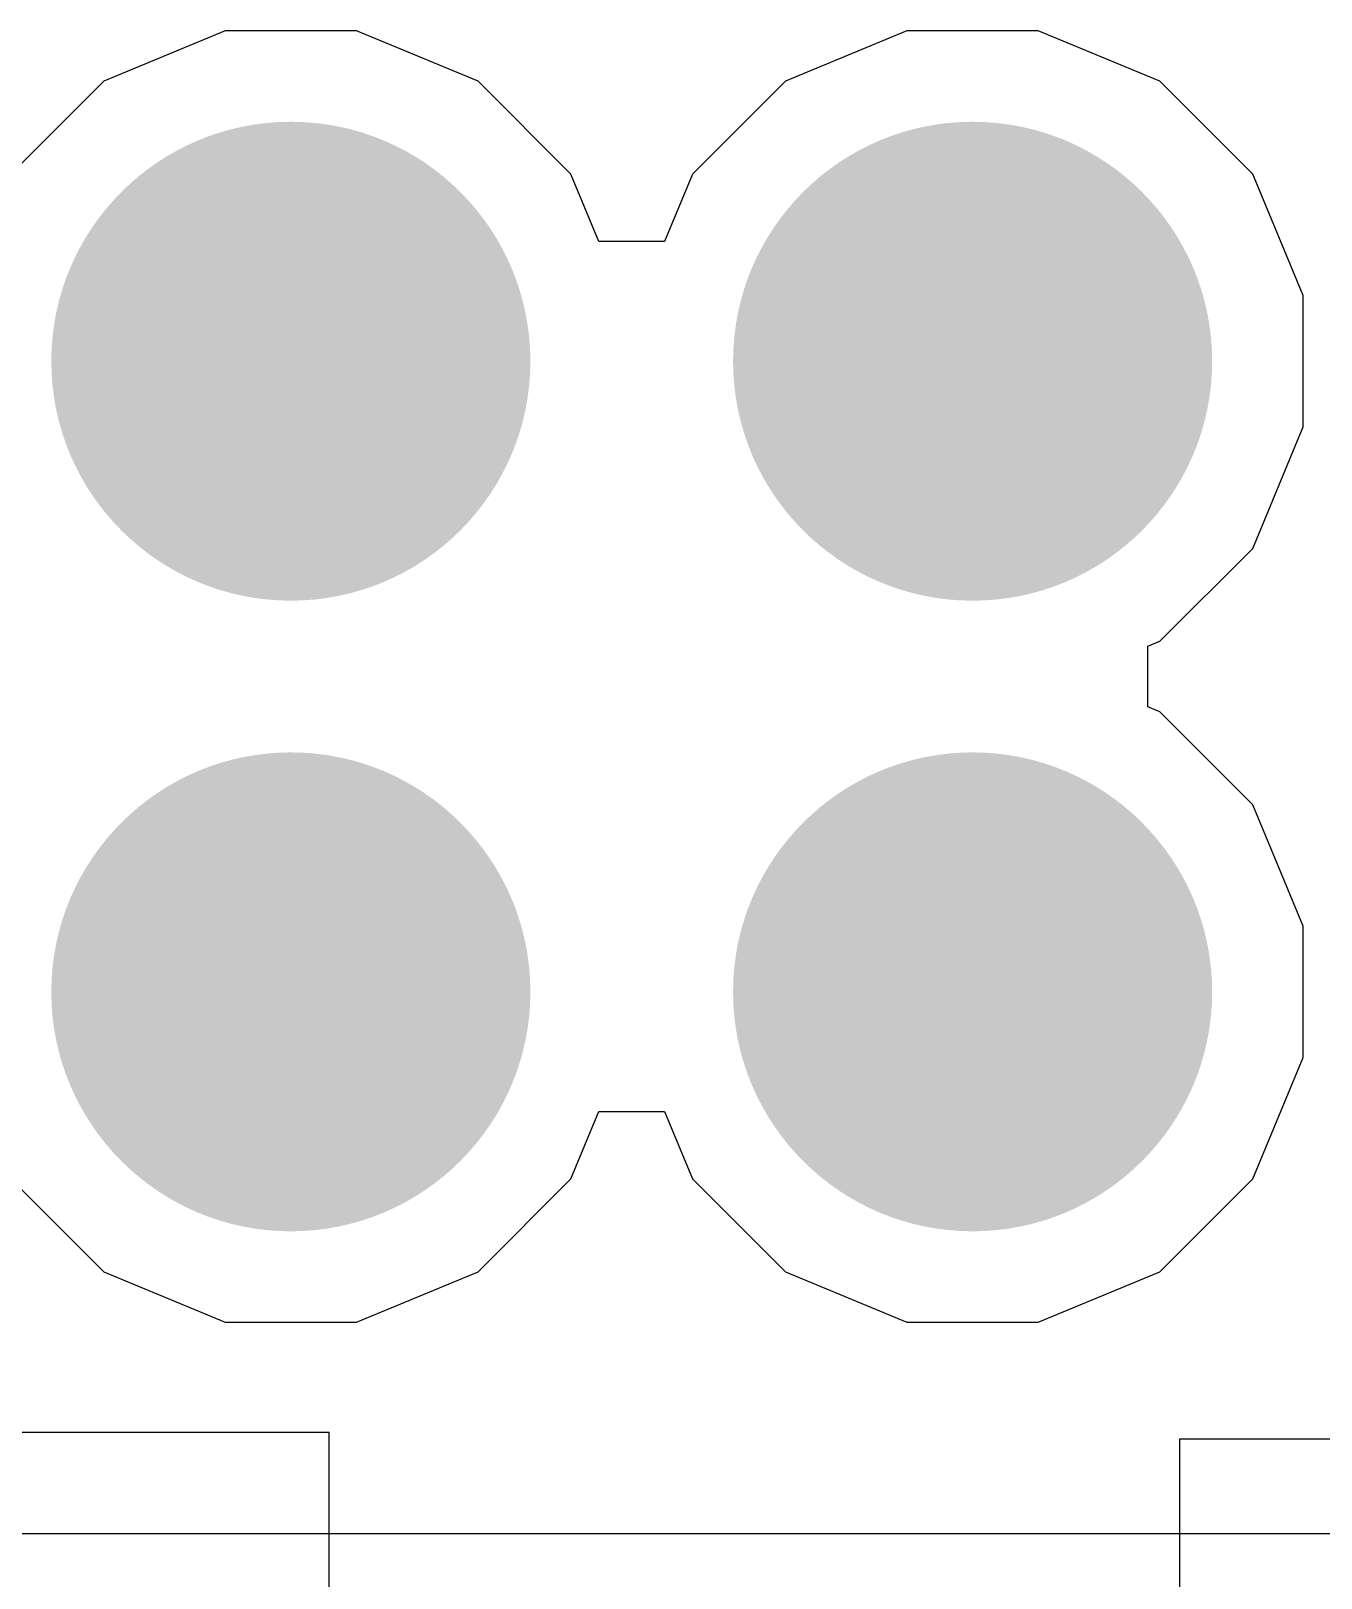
# Model space of a CAD drawing. Header units: inches. Extents: x -4 to 5258, y -4 to 5281.
# Drawn here: x 92.578 to 94.741, y 83.386 to 85.981 of the extents above; entities that cross this region are included whole.
import ezdxf

# ---------------------------------------------------------------- set-up
doc = ezdxf.new("R2010")
doc.units = ezdxf.units.IN
for name, color, linetype in [('Bottom Layer', 5, 'Continuous'), ('Bottom Solder', 6, 'Continuous'), ('Drill Drawing', 1, 'Continuous'), ('Layer 1', 16, 'Continuous'), ('Layer 2', 76, 'Continuous'), ('Top Layer', 1, 'Continuous'), ('Top Solder', 216, 'Continuous'), ('Via Holes', 16, 'Continuous')]:
    doc.layers.add(name, color=color, linetype=linetype)

msp = doc.modelspace()

# ---------------------------------------------------------------- hatches: boundary and pattern name
at = {"layer": 'Bottom Layer'}
h = msp.add_hatch(color=5, dxfattribs=at)
edge = h.paths.add_edge_path()
edge.add_arc((93.0137, 85.4269), 0.3, 0, 360)
h = msp.add_hatch(color=5, dxfattribs=at)
edge = h.paths.add_edge_path()
edge.add_arc((94.1567, 85.4269), 0.3, 0, 360)
h = msp.add_hatch(color=5, dxfattribs=at)
edge = h.paths.add_edge_path()
edge.add_arc((93.0137, 84.3692), 0.3, 0, 360)
h = msp.add_hatch(color=5, dxfattribs=at)
edge = h.paths.add_edge_path()
edge.add_arc((94.1567, 84.3692), 0.3, 0, 360)
at = {"layer": 'Bottom Solder'}
h = msp.add_hatch(color=6, dxfattribs=at)
edge = h.paths.add_edge_path()
edge.add_arc((93.0137, 85.4269), 0.4016, 0, 360)
h = msp.add_hatch(color=6, dxfattribs=at)
edge = h.paths.add_edge_path()
edge.add_arc((94.1567, 85.4269), 0.4016, 0, 360)
h = msp.add_hatch(color=6, dxfattribs=at)
edge = h.paths.add_edge_path()
edge.add_arc((93.0137, 84.3692), 0.4016, 0, 360)
h = msp.add_hatch(color=6, dxfattribs=at)
edge = h.paths.add_edge_path()
edge.add_arc((94.1567, 84.3692), 0.4016, 0, 360)
at = {"layer": 'Layer 1'}
h = msp.add_hatch(color=16, dxfattribs=at)
edge = h.paths.add_edge_path()
edge.add_arc((93.0137, 85.4269), 0.3, 0, 360)
h = msp.add_hatch(color=16, dxfattribs=at)
edge = h.paths.add_edge_path()
edge.add_arc((94.1567, 85.4269), 0.3, 0, 360)
h = msp.add_hatch(color=16, dxfattribs=at)
edge = h.paths.add_edge_path()
edge.add_arc((93.0137, 84.3692), 0.3, 0, 360)
h = msp.add_hatch(color=16, dxfattribs=at)
edge = h.paths.add_edge_path()
edge.add_arc((94.1567, 84.3692), 0.3, 0, 360)
at = {"layer": 'Layer 2'}
h = msp.add_hatch(color=76, dxfattribs=at)
edge = h.paths.add_edge_path()
edge.add_arc((93.0137, 85.4269), 0.3, 0, 360)
h = msp.add_hatch(color=76, dxfattribs=at)
edge = h.paths.add_edge_path()
edge.add_arc((94.1567, 85.4269), 0.3, 0, 360)
h = msp.add_hatch(color=76, dxfattribs=at)
edge = h.paths.add_edge_path()
edge.add_arc((93.0137, 84.3692), 0.3, 0, 360)
h = msp.add_hatch(color=76, dxfattribs=at)
edge = h.paths.add_edge_path()
edge.add_arc((94.1567, 84.3692), 0.3, 0, 360)
at = {"layer": 'Top Layer'}
h = msp.add_hatch(color=1, dxfattribs=at)
edge = h.paths.add_edge_path()
edge.add_arc((93.0137, 85.4269), 0.3, 0, 360)
h = msp.add_hatch(color=1, dxfattribs=at)
edge = h.paths.add_edge_path()
edge.add_arc((94.1567, 85.4269), 0.3, 0, 360)
h = msp.add_hatch(color=1, dxfattribs=at)
edge = h.paths.add_edge_path()
edge.add_arc((93.0137, 84.3692), 0.3, 0, 360)
h = msp.add_hatch(color=1, dxfattribs=at)
edge = h.paths.add_edge_path()
edge.add_arc((94.1567, 84.3692), 0.3, 0, 360)
at = {"layer": 'Top Solder'}
h = msp.add_hatch(color=216, dxfattribs=at)
edge = h.paths.add_edge_path()
edge.add_arc((93.0137, 85.4269), 0.4016, 0, 360)
h = msp.add_hatch(color=216, dxfattribs=at)
edge = h.paths.add_edge_path()
edge.add_arc((94.1567, 85.4269), 0.4016, 0, 360)
h = msp.add_hatch(color=216, dxfattribs=at)
edge = h.paths.add_edge_path()
edge.add_arc((93.0137, 84.3692), 0.4016, 0, 360)
h = msp.add_hatch(color=216, dxfattribs=at)
edge = h.paths.add_edge_path()
edge.add_arc((94.1567, 84.3692), 0.4016, 0, 360)
at = {"layer": 'Via Holes'}
h = msp.add_hatch(color=7, dxfattribs=at)
edge = h.paths.add_edge_path()
edge.add_arc((93.0137, 85.4269), 0.15, 0, 360)
h = msp.add_hatch(color=7, dxfattribs=at)
edge = h.paths.add_edge_path()
edge.add_arc((94.1567, 85.4269), 0.15, 0, 360)
h = msp.add_hatch(color=7, dxfattribs=at)
edge = h.paths.add_edge_path()
edge.add_arc((93.0137, 84.3692), 0.15, 0, 360)
h = msp.add_hatch(color=7, dxfattribs=at)
edge = h.paths.add_edge_path()
edge.add_arc((94.1567, 84.3692), 0.15, 0, 360)

# ---------------------------------------------------------------- linework, layer by layer
at = {"layer": 'Bottom Layer'}
for p, q in [((92.9035, 85.9809), (92.6999, 85.8965)), ((93.1239, 85.9809), (92.9035, 85.9809)), ((93.3275, 85.8965), (93.1239, 85.9809)), ((94.0465, 85.9809), (93.8429, 85.8965)), ((94.2669, 85.9809), (94.0465, 85.9809)), ((94.4705, 85.8965), (94.2669, 85.9809)), ((92.6999, 85.8965), (92.544, 85.7407)), ((93.4833, 85.7407), (93.3275, 85.8965)), ((93.8429, 85.8965), (93.687, 85.7407)), ((94.6263, 85.7407), (94.4705, 85.8965)), ((93.5302, 85.6276), (93.4833, 85.7407)), ((93.687, 85.7407), (93.6402, 85.6276)), ((94.7107, 85.5371), (94.6263, 85.7407)), ((93.6402, 85.6276), (93.5302, 85.6276)), ((94.7107, 85.3167), (94.7107, 85.5371)), ((94.6263, 85.113), (94.7107, 85.3167)), ((94.4705, 84.9572), (94.6263, 85.113)), ((94.4503, 84.9488), (94.4705, 84.9572)), ((94.4503, 84.8472), (94.4503, 84.9488)), ((94.4705, 84.8388), (94.4503, 84.8472)), ((94.6263, 84.683), (94.4705, 84.8388)), ((94.7107, 84.4794), (94.6263, 84.683)), ((94.7107, 84.259), (94.7107, 84.4794)), ((94.6263, 84.0554), (94.7107, 84.259)), ((93.4833, 84.0554), (93.5302, 84.1685)), ((93.5302, 84.1685), (93.6402, 84.1685)), ((93.6402, 84.1685), (93.687, 84.0554)), ((92.544, 84.0554), (92.6999, 83.8995)), ((93.3275, 83.8995), (93.4833, 84.0554)), ((93.687, 84.0554), (93.8429, 83.8995)), ((94.4705, 83.8995), (94.6263, 84.0554)), ((92.6999, 83.8995), (92.9035, 83.8152)), ((93.1239, 83.8152), (93.3275, 83.8995)), ((93.8429, 83.8995), (94.0465, 83.8152)), ((94.2669, 83.8152), (94.4705, 83.8995)), ((92.9035, 83.8152), (93.1239, 83.8152)), ((94.0465, 83.8152), (94.2669, 83.8152))]:
    msp.add_line(p, q, dxfattribs=at)
at = {"layer": 'Drill Drawing'}
for points in [[(92.8867, 85.5539, 0.0508, 0.0508, 0), (92.8867, 85.6809, 0.0508, 0.0508, 0)], [(92.8867, 85.6809, 0.0508, 0.0508, 0), (93.1407, 85.6809, 0.0508, 0.0508, 0)], [(93.1407, 85.5539, 0.0508, 0.0508, 0), (93.1407, 85.6809, 0.0508, 0.0508, 0)], [(94.0297, 85.5539, 0.0508, 0.0508, 0), (94.0297, 85.6809, 0.0508, 0.0508, 0)], [(94.0297, 85.6809, 0.0508, 0.0508, 0), (94.2837, 85.6809, 0.0508, 0.0508, 0)], [(94.2837, 85.5539, 0.0508, 0.0508, 0), (94.2837, 85.6809, 0.0508, 0.0508, 0)], [(92.9375, 85.5031, 0.0508, 0.0508, 0), (92.9375, 85.5793, 0.0508, 0.0508, 0)], [(92.9375, 85.5793, 0.0508, 0.0508, 0), (93.0899, 85.5793, 0.0508, 0.0508, 0)], [(93.0899, 85.5031, 0.0508, 0.0508, 0), (93.0899, 85.5793, 0.0508, 0.0508, 0)], [(94.0805, 85.5031, 0.0508, 0.0508, 0), (94.0805, 85.5793, 0.0508, 0.0508, 0)], [(94.0805, 85.5793, 0.0508, 0.0508, 0), (94.2329, 85.5793, 0.0508, 0.0508, 0)], [(94.2329, 85.5031, 0.0508, 0.0508, 0), (94.2329, 85.5793, 0.0508, 0.0508, 0)], [(92.7597, 85.2999, 0.0508, 0.0508, 0), (92.7597, 85.5539, 0.0508, 0.0508, 0)], [(92.7597, 85.5539, 0.0508, 0.0508, 0), (92.8867, 85.5539, 0.0508, 0.0508, 0)], [(93.1407, 85.5539, 0.0508, 0.0508, 0), (93.2677, 85.5539, 0.0508, 0.0508, 0)], [(93.2677, 85.2999, 0.0508, 0.0508, 0), (93.2677, 85.5539, 0.0508, 0.0508, 0)], [(93.9027, 85.2999, 0.0508, 0.0508, 0), (93.9027, 85.5539, 0.0508, 0.0508, 0)], [(93.9027, 85.5539, 0.0508, 0.0508, 0), (94.0297, 85.5539, 0.0508, 0.0508, 0)], [(94.2837, 85.5539, 0.0508, 0.0508, 0), (94.4107, 85.5539, 0.0508, 0.0508, 0)], [(94.4107, 85.2999, 0.0508, 0.0508, 0), (94.4107, 85.5539, 0.0508, 0.0508, 0)], [(92.8613, 85.3507, 0.0508, 0.0508, 0), (92.8613, 85.5031, 0.0508, 0.0508, 0)], [(92.8613, 85.5031, 0.0508, 0.0508, 0), (92.9375, 85.5031, 0.0508, 0.0508, 0)], [(93.0899, 85.5031, 0.0508, 0.0508, 0), (93.1661, 85.5031, 0.0508, 0.0508, 0)], [(93.1661, 85.3507, 0.0508, 0.0508, 0), (93.1661, 85.5031, 0.0508, 0.0508, 0)], [(94.0043, 85.3507, 0.0508, 0.0508, 0), (94.0043, 85.5031, 0.0508, 0.0508, 0)], [(94.0043, 85.5031, 0.0508, 0.0508, 0), (94.0805, 85.5031, 0.0508, 0.0508, 0)], [(94.2329, 85.5031, 0.0508, 0.0508, 0), (94.3091, 85.5031, 0.0508, 0.0508, 0)], [(94.3091, 85.3507, 0.0508, 0.0508, 0), (94.3091, 85.5031, 0.0508, 0.0508, 0)], [(92.8613, 85.3507, 0.0508, 0.0508, 0), (92.9375, 85.3507, 0.0508, 0.0508, 0)], [(92.9375, 85.2745, 0.0508, 0.0508, 0), (92.9375, 85.3507, 0.0508, 0.0508, 0)], [(93.0899, 85.3507, 0.0508, 0.0508, 0), (93.1661, 85.3507, 0.0508, 0.0508, 0)], [(93.0899, 85.2745, 0.0508, 0.0508, 0), (93.0899, 85.3507, 0.0508, 0.0508, 0)], [(94.0043, 85.3507, 0.0508, 0.0508, 0), (94.0805, 85.3507, 0.0508, 0.0508, 0)], [(94.0805, 85.2745, 0.0508, 0.0508, 0), (94.0805, 85.3507, 0.0508, 0.0508, 0)], [(94.2329, 85.3507, 0.0508, 0.0508, 0), (94.3091, 85.3507, 0.0508, 0.0508, 0)], [(94.2329, 85.2745, 0.0508, 0.0508, 0), (94.2329, 85.3507, 0.0508, 0.0508, 0)], [(92.7597, 85.2999, 0.0508, 0.0508, 0), (92.8867, 85.2999, 0.0508, 0.0508, 0)], [(92.8867, 85.1729, 0.0508, 0.0508, 0), (92.8867, 85.2999, 0.0508, 0.0508, 0)], [(93.1407, 85.2999, 0.0508, 0.0508, 0), (93.2677, 85.2999, 0.0508, 0.0508, 0)], [(93.1407, 85.1729, 0.0508, 0.0508, 0), (93.1407, 85.2999, 0.0508, 0.0508, 0)], [(93.9027, 85.2999, 0.0508, 0.0508, 0), (94.0297, 85.2999, 0.0508, 0.0508, 0)], [(94.0297, 85.1729, 0.0508, 0.0508, 0), (94.0297, 85.2999, 0.0508, 0.0508, 0)], [(94.2837, 85.2999, 0.0508, 0.0508, 0), (94.4107, 85.2999, 0.0508, 0.0508, 0)], [(94.2837, 85.1729, 0.0508, 0.0508, 0), (94.2837, 85.2999, 0.0508, 0.0508, 0)], [(92.9375, 85.2745, 0.0508, 0.0508, 0), (93.0899, 85.2745, 0.0508, 0.0508, 0)], [(94.0805, 85.2745, 0.0508, 0.0508, 0), (94.2329, 85.2745, 0.0508, 0.0508, 0)], [(92.8867, 85.1729, 0.0508, 0.0508, 0), (93.1407, 85.1729, 0.0508, 0.0508, 0)], [(94.0297, 85.1729, 0.0508, 0.0508, 0), (94.2837, 85.1729, 0.0508, 0.0508, 0)], [(92.8867, 84.4962, 0.0508, 0.0508, 0), (92.8867, 84.6232, 0.0508, 0.0508, 0)], [(92.8867, 84.6232, 0.0508, 0.0508, 0), (93.1407, 84.6232, 0.0508, 0.0508, 0)], [(93.1407, 84.4962, 0.0508, 0.0508, 0), (93.1407, 84.6232, 0.0508, 0.0508, 0)], [(94.0297, 84.4962, 0.0508, 0.0508, 0), (94.0297, 84.6232, 0.0508, 0.0508, 0)], [(94.0297, 84.6232, 0.0508, 0.0508, 0), (94.2837, 84.6232, 0.0508, 0.0508, 0)], [(94.2837, 84.4962, 0.0508, 0.0508, 0), (94.2837, 84.6232, 0.0508, 0.0508, 0)], [(92.9375, 84.4454, 0.0508, 0.0508, 0), (92.9375, 84.5216, 0.0508, 0.0508, 0)], [(92.9375, 84.5216, 0.0508, 0.0508, 0), (93.0899, 84.5216, 0.0508, 0.0508, 0)], [(93.0899, 84.4454, 0.0508, 0.0508, 0), (93.0899, 84.5216, 0.0508, 0.0508, 0)], [(94.0805, 84.4454, 0.0508, 0.0508, 0), (94.0805, 84.5216, 0.0508, 0.0508, 0)], [(94.0805, 84.5216, 0.0508, 0.0508, 0), (94.2329, 84.5216, 0.0508, 0.0508, 0)], [(94.2329, 84.4454, 0.0508, 0.0508, 0), (94.2329, 84.5216, 0.0508, 0.0508, 0)], [(92.7597, 84.2422, 0.0508, 0.0508, 0), (92.7597, 84.4962, 0.0508, 0.0508, 0)], [(92.7597, 84.4962, 0.0508, 0.0508, 0), (92.8867, 84.4962, 0.0508, 0.0508, 0)], [(93.1407, 84.4962, 0.0508, 0.0508, 0), (93.2677, 84.4962, 0.0508, 0.0508, 0)], [(93.2677, 84.2422, 0.0508, 0.0508, 0), (93.2677, 84.4962, 0.0508, 0.0508, 0)], [(93.9027, 84.2422, 0.0508, 0.0508, 0), (93.9027, 84.4962, 0.0508, 0.0508, 0)], [(93.9027, 84.4962, 0.0508, 0.0508, 0), (94.0297, 84.4962, 0.0508, 0.0508, 0)], [(94.2837, 84.4962, 0.0508, 0.0508, 0), (94.4107, 84.4962, 0.0508, 0.0508, 0)], [(94.4107, 84.2422, 0.0508, 0.0508, 0), (94.4107, 84.4962, 0.0508, 0.0508, 0)], [(92.8613, 84.293, 0.0508, 0.0508, 0), (92.8613, 84.4454, 0.0508, 0.0508, 0)], [(92.8613, 84.4454, 0.0508, 0.0508, 0), (92.9375, 84.4454, 0.0508, 0.0508, 0)], [(93.0899, 84.4454, 0.0508, 0.0508, 0), (93.1661, 84.4454, 0.0508, 0.0508, 0)], [(93.1661, 84.293, 0.0508, 0.0508, 0), (93.1661, 84.4454, 0.0508, 0.0508, 0)], [(94.0043, 84.293, 0.0508, 0.0508, 0), (94.0043, 84.4454, 0.0508, 0.0508, 0)], [(94.0043, 84.4454, 0.0508, 0.0508, 0), (94.0805, 84.4454, 0.0508, 0.0508, 0)], [(94.2329, 84.4454, 0.0508, 0.0508, 0), (94.3091, 84.4454, 0.0508, 0.0508, 0)], [(94.3091, 84.293, 0.0508, 0.0508, 0), (94.3091, 84.4454, 0.0508, 0.0508, 0)], [(92.8613, 84.293, 0.0508, 0.0508, 0), (92.9375, 84.293, 0.0508, 0.0508, 0)], [(92.9375, 84.2168, 0.0508, 0.0508, 0), (92.9375, 84.293, 0.0508, 0.0508, 0)], [(93.0899, 84.293, 0.0508, 0.0508, 0), (93.1661, 84.293, 0.0508, 0.0508, 0)], [(93.0899, 84.2168, 0.0508, 0.0508, 0), (93.0899, 84.293, 0.0508, 0.0508, 0)], [(94.0043, 84.293, 0.0508, 0.0508, 0), (94.0805, 84.293, 0.0508, 0.0508, 0)], [(94.0805, 84.2168, 0.0508, 0.0508, 0), (94.0805, 84.293, 0.0508, 0.0508, 0)], [(94.2329, 84.293, 0.0508, 0.0508, 0), (94.3091, 84.293, 0.0508, 0.0508, 0)], [(94.2329, 84.2168, 0.0508, 0.0508, 0), (94.2329, 84.293, 0.0508, 0.0508, 0)], [(92.7597, 84.2422, 0.0508, 0.0508, 0), (92.8867, 84.2422, 0.0508, 0.0508, 0)], [(92.8867, 84.1152, 0.0508, 0.0508, 0), (92.8867, 84.2422, 0.0508, 0.0508, 0)], [(93.1407, 84.2422, 0.0508, 0.0508, 0), (93.2677, 84.2422, 0.0508, 0.0508, 0)], [(93.1407, 84.1152, 0.0508, 0.0508, 0), (93.1407, 84.2422, 0.0508, 0.0508, 0)], [(93.9027, 84.2422, 0.0508, 0.0508, 0), (94.0297, 84.2422, 0.0508, 0.0508, 0)], [(94.0297, 84.1152, 0.0508, 0.0508, 0), (94.0297, 84.2422, 0.0508, 0.0508, 0)], [(94.2837, 84.2422, 0.0508, 0.0508, 0), (94.4107, 84.2422, 0.0508, 0.0508, 0)], [(94.2837, 84.1152, 0.0508, 0.0508, 0), (94.2837, 84.2422, 0.0508, 0.0508, 0)], [(92.9375, 84.2168, 0.0508, 0.0508, 0), (93.0899, 84.2168, 0.0508, 0.0508, 0)], [(94.0805, 84.2168, 0.0508, 0.0508, 0), (94.2329, 84.2168, 0.0508, 0.0508, 0)], [(92.8867, 84.1152, 0.0508, 0.0508, 0), (93.1407, 84.1152, 0.0508, 0.0508, 0)], [(94.0297, 84.1152, 0.0508, 0.0508, 0), (94.2837, 84.1152, 0.0508, 0.0508, 0)]]:
    msp.add_lwpolyline(points, format="xyseb", dxfattribs=at)
for points in [[(92.874, 85.6809, 0.0254, 0.0254, 1), (92.8994, 85.6809, 0.0254, 0.0254, 1)], [(92.874, 85.6809, 0.0254, 0.0254, 1), (92.8994, 85.6809, 0.0254, 0.0254, 1)], [(93.128, 85.6809, 0.0254, 0.0254, 1), (93.1534, 85.6809, 0.0254, 0.0254, 1)], [(93.128, 85.6809, 0.0254, 0.0254, 1), (93.1534, 85.6809, 0.0254, 0.0254, 1)], [(94.017, 85.6809, 0.0254, 0.0254, 1), (94.0424, 85.6809, 0.0254, 0.0254, 1)], [(94.017, 85.6809, 0.0254, 0.0254, 1), (94.0424, 85.6809, 0.0254, 0.0254, 1)], [(94.271, 85.6809, 0.0254, 0.0254, 1), (94.2964, 85.6809, 0.0254, 0.0254, 1)], [(94.271, 85.6809, 0.0254, 0.0254, 1), (94.2964, 85.6809, 0.0254, 0.0254, 1)], [(92.9248, 85.5793, 0.0254, 0.0254, 1), (92.9502, 85.5793, 0.0254, 0.0254, 1)], [(92.9248, 85.5793, 0.0254, 0.0254, 1), (92.9502, 85.5793, 0.0254, 0.0254, 1)], [(93.0772, 85.5793, 0.0254, 0.0254, 1), (93.1026, 85.5793, 0.0254, 0.0254, 1)], [(93.0772, 85.5793, 0.0254, 0.0254, 1), (93.1026, 85.5793, 0.0254, 0.0254, 1)], [(94.0678, 85.5793, 0.0254, 0.0254, 1), (94.0932, 85.5793, 0.0254, 0.0254, 1)], [(94.0678, 85.5793, 0.0254, 0.0254, 1), (94.0932, 85.5793, 0.0254, 0.0254, 1)], [(94.2202, 85.5793, 0.0254, 0.0254, 1), (94.2456, 85.5793, 0.0254, 0.0254, 1)], [(94.2202, 85.5793, 0.0254, 0.0254, 1), (94.2456, 85.5793, 0.0254, 0.0254, 1)], [(92.747, 85.5539, 0.0254, 0.0254, 1), (92.7724, 85.5539, 0.0254, 0.0254, 1)], [(92.747, 85.5539, 0.0254, 0.0254, 1), (92.7724, 85.5539, 0.0254, 0.0254, 1)], [(92.874, 85.5539, 0.0254, 0.0254, 1), (92.8994, 85.5539, 0.0254, 0.0254, 1)], [(92.874, 85.5539, 0.0254, 0.0254, 1), (92.8994, 85.5539, 0.0254, 0.0254, 1)], [(93.128, 85.5539, 0.0254, 0.0254, 1), (93.1534, 85.5539, 0.0254, 0.0254, 1)], [(93.128, 85.5539, 0.0254, 0.0254, 1), (93.1534, 85.5539, 0.0254, 0.0254, 1)], [(93.255, 85.5539, 0.0254, 0.0254, 1), (93.2804, 85.5539, 0.0254, 0.0254, 1)], [(93.255, 85.5539, 0.0254, 0.0254, 1), (93.2804, 85.5539, 0.0254, 0.0254, 1)], [(93.89, 85.5539, 0.0254, 0.0254, 1), (93.9154, 85.5539, 0.0254, 0.0254, 1)], [(93.89, 85.5539, 0.0254, 0.0254, 1), (93.9154, 85.5539, 0.0254, 0.0254, 1)], [(94.017, 85.5539, 0.0254, 0.0254, 1), (94.0424, 85.5539, 0.0254, 0.0254, 1)], [(94.017, 85.5539, 0.0254, 0.0254, 1), (94.0424, 85.5539, 0.0254, 0.0254, 1)], [(94.271, 85.5539, 0.0254, 0.0254, 1), (94.2964, 85.5539, 0.0254, 0.0254, 1)], [(94.271, 85.5539, 0.0254, 0.0254, 1), (94.2964, 85.5539, 0.0254, 0.0254, 1)], [(94.398, 85.5539, 0.0254, 0.0254, 1), (94.4234, 85.5539, 0.0254, 0.0254, 1)], [(94.398, 85.5539, 0.0254, 0.0254, 1), (94.4234, 85.5539, 0.0254, 0.0254, 1)], [(92.8486, 85.5031, 0.0254, 0.0254, 1), (92.874, 85.5031, 0.0254, 0.0254, 1)], [(92.8486, 85.5031, 0.0254, 0.0254, 1), (92.874, 85.5031, 0.0254, 0.0254, 1)], [(92.9248, 85.5031, 0.0254, 0.0254, 1), (92.9502, 85.5031, 0.0254, 0.0254, 1)], [(92.9248, 85.5031, 0.0254, 0.0254, 1), (92.9502, 85.5031, 0.0254, 0.0254, 1)], [(93.0772, 85.5031, 0.0254, 0.0254, 1), (93.1026, 85.5031, 0.0254, 0.0254, 1)], [(93.0772, 85.5031, 0.0254, 0.0254, 1), (93.1026, 85.5031, 0.0254, 0.0254, 1)], [(93.1534, 85.5031, 0.0254, 0.0254, 1), (93.1788, 85.5031, 0.0254, 0.0254, 1)], [(93.1534, 85.5031, 0.0254, 0.0254, 1), (93.1788, 85.5031, 0.0254, 0.0254, 1)], [(93.9916, 85.5031, 0.0254, 0.0254, 1), (94.017, 85.5031, 0.0254, 0.0254, 1)], [(93.9916, 85.5031, 0.0254, 0.0254, 1), (94.017, 85.5031, 0.0254, 0.0254, 1)], [(94.0678, 85.5031, 0.0254, 0.0254, 1), (94.0932, 85.5031, 0.0254, 0.0254, 1)], [(94.0678, 85.5031, 0.0254, 0.0254, 1), (94.0932, 85.5031, 0.0254, 0.0254, 1)], [(94.2202, 85.5031, 0.0254, 0.0254, 1), (94.2456, 85.5031, 0.0254, 0.0254, 1)], [(94.2202, 85.5031, 0.0254, 0.0254, 1), (94.2456, 85.5031, 0.0254, 0.0254, 1)], [(94.2964, 85.5031, 0.0254, 0.0254, 1), (94.3218, 85.5031, 0.0254, 0.0254, 1)], [(94.2964, 85.5031, 0.0254, 0.0254, 1), (94.3218, 85.5031, 0.0254, 0.0254, 1)], [(92.8486, 85.3507, 0.0254, 0.0254, 1), (92.874, 85.3507, 0.0254, 0.0254, 1)], [(92.8486, 85.3507, 0.0254, 0.0254, 1), (92.874, 85.3507, 0.0254, 0.0254, 1)], [(92.9248, 85.3507, 0.0254, 0.0254, 1), (92.9502, 85.3507, 0.0254, 0.0254, 1)], [(92.9248, 85.3507, 0.0254, 0.0254, 1), (92.9502, 85.3507, 0.0254, 0.0254, 1)], [(93.0772, 85.3507, 0.0254, 0.0254, 1), (93.1026, 85.3507, 0.0254, 0.0254, 1)], [(93.0772, 85.3507, 0.0254, 0.0254, 1), (93.1026, 85.3507, 0.0254, 0.0254, 1)], [(93.1534, 85.3507, 0.0254, 0.0254, 1), (93.1788, 85.3507, 0.0254, 0.0254, 1)], [(93.1534, 85.3507, 0.0254, 0.0254, 1), (93.1788, 85.3507, 0.0254, 0.0254, 1)], [(93.9916, 85.3507, 0.0254, 0.0254, 1), (94.017, 85.3507, 0.0254, 0.0254, 1)], [(93.9916, 85.3507, 0.0254, 0.0254, 1), (94.017, 85.3507, 0.0254, 0.0254, 1)], [(94.0678, 85.3507, 0.0254, 0.0254, 1), (94.0932, 85.3507, 0.0254, 0.0254, 1)], [(94.0678, 85.3507, 0.0254, 0.0254, 1), (94.0932, 85.3507, 0.0254, 0.0254, 1)], [(94.2202, 85.3507, 0.0254, 0.0254, 1), (94.2456, 85.3507, 0.0254, 0.0254, 1)], [(94.2202, 85.3507, 0.0254, 0.0254, 1), (94.2456, 85.3507, 0.0254, 0.0254, 1)], [(94.2964, 85.3507, 0.0254, 0.0254, 1), (94.3218, 85.3507, 0.0254, 0.0254, 1)], [(94.2964, 85.3507, 0.0254, 0.0254, 1), (94.3218, 85.3507, 0.0254, 0.0254, 1)], [(92.747, 85.2999, 0.0254, 0.0254, 1), (92.7724, 85.2999, 0.0254, 0.0254, 1)], [(92.747, 85.2999, 0.0254, 0.0254, 1), (92.7724, 85.2999, 0.0254, 0.0254, 1)], [(92.874, 85.2999, 0.0254, 0.0254, 1), (92.8994, 85.2999, 0.0254, 0.0254, 1)], [(92.874, 85.2999, 0.0254, 0.0254, 1), (92.8994, 85.2999, 0.0254, 0.0254, 1)], [(93.128, 85.2999, 0.0254, 0.0254, 1), (93.1534, 85.2999, 0.0254, 0.0254, 1)], [(93.128, 85.2999, 0.0254, 0.0254, 1), (93.1534, 85.2999, 0.0254, 0.0254, 1)], [(93.255, 85.2999, 0.0254, 0.0254, 1), (93.2804, 85.2999, 0.0254, 0.0254, 1)], [(93.255, 85.2999, 0.0254, 0.0254, 1), (93.2804, 85.2999, 0.0254, 0.0254, 1)], [(93.89, 85.2999, 0.0254, 0.0254, 1), (93.9154, 85.2999, 0.0254, 0.0254, 1)], [(93.89, 85.2999, 0.0254, 0.0254, 1), (93.9154, 85.2999, 0.0254, 0.0254, 1)], [(94.017, 85.2999, 0.0254, 0.0254, 1), (94.0424, 85.2999, 0.0254, 0.0254, 1)], [(94.017, 85.2999, 0.0254, 0.0254, 1), (94.0424, 85.2999, 0.0254, 0.0254, 1)], [(94.271, 85.2999, 0.0254, 0.0254, 1), (94.2964, 85.2999, 0.0254, 0.0254, 1)], [(94.271, 85.2999, 0.0254, 0.0254, 1), (94.2964, 85.2999, 0.0254, 0.0254, 1)], [(94.398, 85.2999, 0.0254, 0.0254, 1), (94.4234, 85.2999, 0.0254, 0.0254, 1)], [(94.398, 85.2999, 0.0254, 0.0254, 1), (94.4234, 85.2999, 0.0254, 0.0254, 1)], [(92.9248, 85.2745, 0.0254, 0.0254, 1), (92.9502, 85.2745, 0.0254, 0.0254, 1)], [(92.9248, 85.2745, 0.0254, 0.0254, 1), (92.9502, 85.2745, 0.0254, 0.0254, 1)], [(93.0772, 85.2745, 0.0254, 0.0254, 1), (93.1026, 85.2745, 0.0254, 0.0254, 1)], [(93.0772, 85.2745, 0.0254, 0.0254, 1), (93.1026, 85.2745, 0.0254, 0.0254, 1)], [(94.0678, 85.2745, 0.0254, 0.0254, 1), (94.0932, 85.2745, 0.0254, 0.0254, 1)], [(94.0678, 85.2745, 0.0254, 0.0254, 1), (94.0932, 85.2745, 0.0254, 0.0254, 1)], [(94.2202, 85.2745, 0.0254, 0.0254, 1), (94.2456, 85.2745, 0.0254, 0.0254, 1)], [(94.2202, 85.2745, 0.0254, 0.0254, 1), (94.2456, 85.2745, 0.0254, 0.0254, 1)], [(92.874, 85.1729, 0.0254, 0.0254, 1), (92.8994, 85.1729, 0.0254, 0.0254, 1)], [(92.874, 85.1729, 0.0254, 0.0254, 1), (92.8994, 85.1729, 0.0254, 0.0254, 1)], [(93.128, 85.1729, 0.0254, 0.0254, 1), (93.1534, 85.1729, 0.0254, 0.0254, 1)], [(93.128, 85.1729, 0.0254, 0.0254, 1), (93.1534, 85.1729, 0.0254, 0.0254, 1)], [(94.017, 85.1729, 0.0254, 0.0254, 1), (94.0424, 85.1729, 0.0254, 0.0254, 1)], [(94.017, 85.1729, 0.0254, 0.0254, 1), (94.0424, 85.1729, 0.0254, 0.0254, 1)], [(94.271, 85.1729, 0.0254, 0.0254, 1), (94.2964, 85.1729, 0.0254, 0.0254, 1)], [(94.271, 85.1729, 0.0254, 0.0254, 1), (94.2964, 85.1729, 0.0254, 0.0254, 1)], [(92.874, 84.6232, 0.0254, 0.0254, 1), (92.8994, 84.6232, 0.0254, 0.0254, 1)], [(92.874, 84.6232, 0.0254, 0.0254, 1), (92.8994, 84.6232, 0.0254, 0.0254, 1)], [(93.128, 84.6232, 0.0254, 0.0254, 1), (93.1534, 84.6232, 0.0254, 0.0254, 1)], [(93.128, 84.6232, 0.0254, 0.0254, 1), (93.1534, 84.6232, 0.0254, 0.0254, 1)], [(94.017, 84.6232, 0.0254, 0.0254, 1), (94.0424, 84.6232, 0.0254, 0.0254, 1)], [(94.017, 84.6232, 0.0254, 0.0254, 1), (94.0424, 84.6232, 0.0254, 0.0254, 1)], [(94.271, 84.6232, 0.0254, 0.0254, 1), (94.2964, 84.6232, 0.0254, 0.0254, 1)], [(94.271, 84.6232, 0.0254, 0.0254, 1), (94.2964, 84.6232, 0.0254, 0.0254, 1)], [(92.9248, 84.5216, 0.0254, 0.0254, 1), (92.9502, 84.5216, 0.0254, 0.0254, 1)], [(92.9248, 84.5216, 0.0254, 0.0254, 1), (92.9502, 84.5216, 0.0254, 0.0254, 1)], [(93.0772, 84.5216, 0.0254, 0.0254, 1), (93.1026, 84.5216, 0.0254, 0.0254, 1)], [(93.0772, 84.5216, 0.0254, 0.0254, 1), (93.1026, 84.5216, 0.0254, 0.0254, 1)], [(94.0678, 84.5216, 0.0254, 0.0254, 1), (94.0932, 84.5216, 0.0254, 0.0254, 1)], [(94.0678, 84.5216, 0.0254, 0.0254, 1), (94.0932, 84.5216, 0.0254, 0.0254, 1)], [(94.2202, 84.5216, 0.0254, 0.0254, 1), (94.2456, 84.5216, 0.0254, 0.0254, 1)], [(94.2202, 84.5216, 0.0254, 0.0254, 1), (94.2456, 84.5216, 0.0254, 0.0254, 1)], [(92.747, 84.4962, 0.0254, 0.0254, 1), (92.7724, 84.4962, 0.0254, 0.0254, 1)], [(92.747, 84.4962, 0.0254, 0.0254, 1), (92.7724, 84.4962, 0.0254, 0.0254, 1)], [(92.874, 84.4962, 0.0254, 0.0254, 1), (92.8994, 84.4962, 0.0254, 0.0254, 1)], [(92.874, 84.4962, 0.0254, 0.0254, 1), (92.8994, 84.4962, 0.0254, 0.0254, 1)], [(93.128, 84.4962, 0.0254, 0.0254, 1), (93.1534, 84.4962, 0.0254, 0.0254, 1)], [(93.128, 84.4962, 0.0254, 0.0254, 1), (93.1534, 84.4962, 0.0254, 0.0254, 1)], [(93.255, 84.4962, 0.0254, 0.0254, 1), (93.2804, 84.4962, 0.0254, 0.0254, 1)], [(93.255, 84.4962, 0.0254, 0.0254, 1), (93.2804, 84.4962, 0.0254, 0.0254, 1)], [(93.89, 84.4962, 0.0254, 0.0254, 1), (93.9154, 84.4962, 0.0254, 0.0254, 1)], [(93.89, 84.4962, 0.0254, 0.0254, 1), (93.9154, 84.4962, 0.0254, 0.0254, 1)], [(94.017, 84.4962, 0.0254, 0.0254, 1), (94.0424, 84.4962, 0.0254, 0.0254, 1)], [(94.017, 84.4962, 0.0254, 0.0254, 1), (94.0424, 84.4962, 0.0254, 0.0254, 1)], [(94.271, 84.4962, 0.0254, 0.0254, 1), (94.2964, 84.4962, 0.0254, 0.0254, 1)], [(94.271, 84.4962, 0.0254, 0.0254, 1), (94.2964, 84.4962, 0.0254, 0.0254, 1)], [(94.398, 84.4962, 0.0254, 0.0254, 1), (94.4234, 84.4962, 0.0254, 0.0254, 1)], [(94.398, 84.4962, 0.0254, 0.0254, 1), (94.4234, 84.4962, 0.0254, 0.0254, 1)], [(92.8486, 84.4454, 0.0254, 0.0254, 1), (92.874, 84.4454, 0.0254, 0.0254, 1)], [(92.8486, 84.4454, 0.0254, 0.0254, 1), (92.874, 84.4454, 0.0254, 0.0254, 1)], [(92.9248, 84.4454, 0.0254, 0.0254, 1), (92.9502, 84.4454, 0.0254, 0.0254, 1)], [(92.9248, 84.4454, 0.0254, 0.0254, 1), (92.9502, 84.4454, 0.0254, 0.0254, 1)], [(93.0772, 84.4454, 0.0254, 0.0254, 1), (93.1026, 84.4454, 0.0254, 0.0254, 1)], [(93.0772, 84.4454, 0.0254, 0.0254, 1), (93.1026, 84.4454, 0.0254, 0.0254, 1)], [(93.1534, 84.4454, 0.0254, 0.0254, 1), (93.1788, 84.4454, 0.0254, 0.0254, 1)], [(93.1534, 84.4454, 0.0254, 0.0254, 1), (93.1788, 84.4454, 0.0254, 0.0254, 1)], [(93.9916, 84.4454, 0.0254, 0.0254, 1), (94.017, 84.4454, 0.0254, 0.0254, 1)], [(93.9916, 84.4454, 0.0254, 0.0254, 1), (94.017, 84.4454, 0.0254, 0.0254, 1)], [(94.0678, 84.4454, 0.0254, 0.0254, 1), (94.0932, 84.4454, 0.0254, 0.0254, 1)], [(94.0678, 84.4454, 0.0254, 0.0254, 1), (94.0932, 84.4454, 0.0254, 0.0254, 1)], [(94.2202, 84.4454, 0.0254, 0.0254, 1), (94.2456, 84.4454, 0.0254, 0.0254, 1)], [(94.2202, 84.4454, 0.0254, 0.0254, 1), (94.2456, 84.4454, 0.0254, 0.0254, 1)], [(94.2964, 84.4454, 0.0254, 0.0254, 1), (94.3218, 84.4454, 0.0254, 0.0254, 1)], [(94.2964, 84.4454, 0.0254, 0.0254, 1), (94.3218, 84.4454, 0.0254, 0.0254, 1)], [(92.8486, 84.293, 0.0254, 0.0254, 1), (92.874, 84.293, 0.0254, 0.0254, 1)], [(92.8486, 84.293, 0.0254, 0.0254, 1), (92.874, 84.293, 0.0254, 0.0254, 1)], [(92.9248, 84.293, 0.0254, 0.0254, 1), (92.9502, 84.293, 0.0254, 0.0254, 1)], [(92.9248, 84.293, 0.0254, 0.0254, 1), (92.9502, 84.293, 0.0254, 0.0254, 1)], [(93.0772, 84.293, 0.0254, 0.0254, 1), (93.1026, 84.293, 0.0254, 0.0254, 1)], [(93.0772, 84.293, 0.0254, 0.0254, 1), (93.1026, 84.293, 0.0254, 0.0254, 1)], [(93.1534, 84.293, 0.0254, 0.0254, 1), (93.1788, 84.293, 0.0254, 0.0254, 1)], [(93.1534, 84.293, 0.0254, 0.0254, 1), (93.1788, 84.293, 0.0254, 0.0254, 1)], [(93.9916, 84.293, 0.0254, 0.0254, 1), (94.017, 84.293, 0.0254, 0.0254, 1)], [(93.9916, 84.293, 0.0254, 0.0254, 1), (94.017, 84.293, 0.0254, 0.0254, 1)], [(94.0678, 84.293, 0.0254, 0.0254, 1), (94.0932, 84.293, 0.0254, 0.0254, 1)], [(94.0678, 84.293, 0.0254, 0.0254, 1), (94.0932, 84.293, 0.0254, 0.0254, 1)], [(94.2202, 84.293, 0.0254, 0.0254, 1), (94.2456, 84.293, 0.0254, 0.0254, 1)], [(94.2202, 84.293, 0.0254, 0.0254, 1), (94.2456, 84.293, 0.0254, 0.0254, 1)], [(94.2964, 84.293, 0.0254, 0.0254, 1), (94.3218, 84.293, 0.0254, 0.0254, 1)], [(94.2964, 84.293, 0.0254, 0.0254, 1), (94.3218, 84.293, 0.0254, 0.0254, 1)], [(92.747, 84.2422, 0.0254, 0.0254, 1), (92.7724, 84.2422, 0.0254, 0.0254, 1)], [(92.747, 84.2422, 0.0254, 0.0254, 1), (92.7724, 84.2422, 0.0254, 0.0254, 1)], [(92.874, 84.2422, 0.0254, 0.0254, 1), (92.8994, 84.2422, 0.0254, 0.0254, 1)], [(92.874, 84.2422, 0.0254, 0.0254, 1), (92.8994, 84.2422, 0.0254, 0.0254, 1)], [(93.128, 84.2422, 0.0254, 0.0254, 1), (93.1534, 84.2422, 0.0254, 0.0254, 1)], [(93.128, 84.2422, 0.0254, 0.0254, 1), (93.1534, 84.2422, 0.0254, 0.0254, 1)], [(93.255, 84.2422, 0.0254, 0.0254, 1), (93.2804, 84.2422, 0.0254, 0.0254, 1)], [(93.255, 84.2422, 0.0254, 0.0254, 1), (93.2804, 84.2422, 0.0254, 0.0254, 1)], [(93.89, 84.2422, 0.0254, 0.0254, 1), (93.9154, 84.2422, 0.0254, 0.0254, 1)], [(93.89, 84.2422, 0.0254, 0.0254, 1), (93.9154, 84.2422, 0.0254, 0.0254, 1)], [(94.017, 84.2422, 0.0254, 0.0254, 1), (94.0424, 84.2422, 0.0254, 0.0254, 1)], [(94.017, 84.2422, 0.0254, 0.0254, 1), (94.0424, 84.2422, 0.0254, 0.0254, 1)], [(94.271, 84.2422, 0.0254, 0.0254, 1), (94.2964, 84.2422, 0.0254, 0.0254, 1)], [(94.271, 84.2422, 0.0254, 0.0254, 1), (94.2964, 84.2422, 0.0254, 0.0254, 1)], [(94.398, 84.2422, 0.0254, 0.0254, 1), (94.4234, 84.2422, 0.0254, 0.0254, 1)], [(94.398, 84.2422, 0.0254, 0.0254, 1), (94.4234, 84.2422, 0.0254, 0.0254, 1)], [(92.9248, 84.2168, 0.0254, 0.0254, 1), (92.9502, 84.2168, 0.0254, 0.0254, 1)], [(92.9248, 84.2168, 0.0254, 0.0254, 1), (92.9502, 84.2168, 0.0254, 0.0254, 1)], [(93.0772, 84.2168, 0.0254, 0.0254, 1), (93.1026, 84.2168, 0.0254, 0.0254, 1)], [(93.0772, 84.2168, 0.0254, 0.0254, 1), (93.1026, 84.2168, 0.0254, 0.0254, 1)], [(94.0678, 84.2168, 0.0254, 0.0254, 1), (94.0932, 84.2168, 0.0254, 0.0254, 1)], [(94.0678, 84.2168, 0.0254, 0.0254, 1), (94.0932, 84.2168, 0.0254, 0.0254, 1)], [(94.2202, 84.2168, 0.0254, 0.0254, 1), (94.2456, 84.2168, 0.0254, 0.0254, 1)], [(94.2202, 84.2168, 0.0254, 0.0254, 1), (94.2456, 84.2168, 0.0254, 0.0254, 1)], [(92.874, 84.1152, 0.0254, 0.0254, 1), (92.8994, 84.1152, 0.0254, 0.0254, 1)], [(92.874, 84.1152, 0.0254, 0.0254, 1), (92.8994, 84.1152, 0.0254, 0.0254, 1)], [(93.128, 84.1152, 0.0254, 0.0254, 1), (93.1534, 84.1152, 0.0254, 0.0254, 1)], [(93.128, 84.1152, 0.0254, 0.0254, 1), (93.1534, 84.1152, 0.0254, 0.0254, 1)], [(94.017, 84.1152, 0.0254, 0.0254, 1), (94.0424, 84.1152, 0.0254, 0.0254, 1)], [(94.017, 84.1152, 0.0254, 0.0254, 1), (94.0424, 84.1152, 0.0254, 0.0254, 1)], [(94.271, 84.1152, 0.0254, 0.0254, 1), (94.2964, 84.1152, 0.0254, 0.0254, 1)], [(94.271, 84.1152, 0.0254, 0.0254, 1), (94.2964, 84.1152, 0.0254, 0.0254, 1)]]:
    msp.add_lwpolyline(points, format="xyseb", close=True, dxfattribs=at)
at = {"layer": 'Layer 1'}
for p, q in [((92.9035, 85.9809), (92.6999, 85.8965)), ((93.1239, 85.9809), (92.9035, 85.9809)), ((93.3275, 85.8965), (93.1239, 85.9809)), ((94.0465, 85.9809), (93.8429, 85.8965)), ((94.2669, 85.9809), (94.0465, 85.9809)), ((94.4705, 85.8965), (94.2669, 85.9809)), ((92.6999, 85.8965), (92.544, 85.7407)), ((93.4833, 85.7407), (93.3275, 85.8965)), ((93.8429, 85.8965), (93.687, 85.7407)), ((94.6263, 85.7407), (94.4705, 85.8965)), ((93.5302, 85.6276), (93.4833, 85.7407)), ((93.687, 85.7407), (93.6402, 85.6276)), ((94.7107, 85.5371), (94.6263, 85.7407)), ((93.6402, 85.6276), (93.5302, 85.6276)), ((94.7107, 85.3167), (94.7107, 85.5371)), ((94.6263, 85.113), (94.7107, 85.3167)), ((94.4705, 84.9572), (94.6263, 85.113)), ((94.4503, 84.9488), (94.4705, 84.9572)), ((94.4503, 84.8472), (94.4503, 84.9488)), ((94.4705, 84.8388), (94.4503, 84.8472)), ((94.6263, 84.683), (94.4705, 84.8388)), ((94.7107, 84.4794), (94.6263, 84.683)), ((94.7107, 84.259), (94.7107, 84.4794)), ((94.6263, 84.0554), (94.7107, 84.259)), ((93.4833, 84.0554), (93.5302, 84.1685)), ((93.5302, 84.1685), (93.6402, 84.1685)), ((93.6402, 84.1685), (93.687, 84.0554)), ((92.544, 84.0554), (92.6999, 83.8995)), ((93.3275, 83.8995), (93.4833, 84.0554)), ((93.687, 84.0554), (93.8429, 83.8995)), ((94.4705, 83.8995), (94.6263, 84.0554)), ((92.6999, 83.8995), (92.9035, 83.8152)), ((93.1239, 83.8152), (93.3275, 83.8995)), ((93.8429, 83.8995), (94.0465, 83.8152)), ((94.2669, 83.8152), (94.4705, 83.8995)), ((92.9035, 83.8152), (93.1239, 83.8152)), ((94.0465, 83.8152), (94.2669, 83.8152))]:
    msp.add_line(p, q, dxfattribs=at)
at = {"layer": 'Layer 2'}
msp.add_line((95.3361, 83.4604), (90.6635, 83.4604), dxfattribs=at)
at = {"layer": 'Top Layer'}
for p, q in [((93.0778, 83.63), (91.8707, 83.63)), ((93.0778, 80.2741), (93.0778, 83.63)), ((95.4472, 83.6189), (94.5035, 83.6189)), ((94.5035, 83.6189), (94.5035, 81.1566))]:
    msp.add_line(p, q, dxfattribs=at)

doc.saveas('drawing.dxf')
